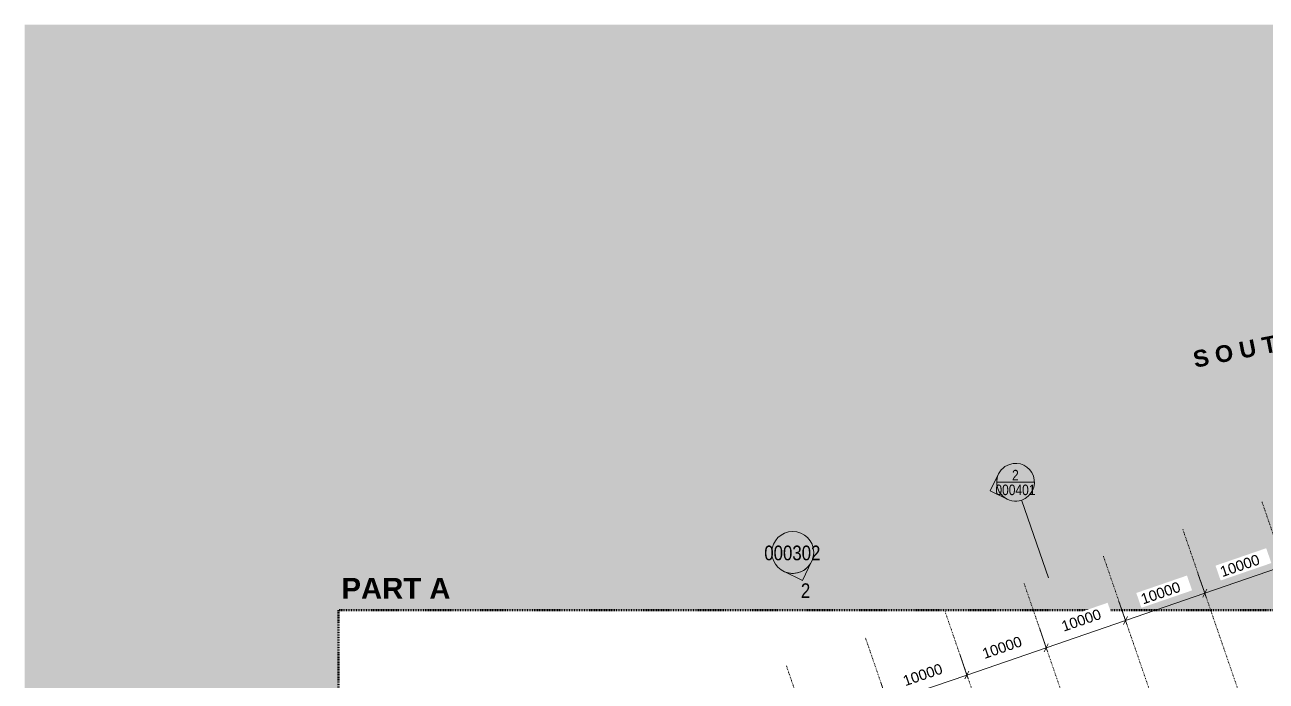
# Model space of a CAD drawing. Header units: metres. Extents: x -2515 to -2174, y 3875 to 4127.
# Drawn here: x -2514.9 to -2366.8, y 4048.6 to 4126.9 of the extents above; entities that cross this region are included whole.
import ezdxf

# ---------------------------------------------------------------- set-up
doc = ezdxf.new("R2010")
doc.units = ezdxf.units.M
doc.linetypes.add('Dash Medium', pattern=[0.0075, 0.0045, -0.003])
doc.linetypes.add('Grid Line', pattern=[0.021, 0.012, -0.003, 0.003, -0.003])
for name, color, linetype, lineweight in [('A-ANNO-DIMS', 211, 'Continuous', 5), ('A-ANNO-DIMS-500', 211, 'Continuous', 5), ('A-DETL', 90, 'Continuous', 5), ('A-DETL-GENF', 92, 'Continuous', 5), ('G-ANNO-SYMB', 111, 'Continuous', 5), ('G-ANNO-TEXT', 231, 'Continuous', 5), ('S-GRID', 1, 'Continuous', 5)]:
    doc.layers.add(name, color=color, linetype=linetype, lineweight=lineweight)
doc.styles.add('Arial Narrow', font='ARIALN.TTF', dxfattribs={"height": 1.75})
doc.styles.add('Arial Narrow_1', font='ARIALN.TTF', dxfattribs={"height": 1.25})
doc.styles.add('Arial_1', font='arial.ttf', dxfattribs={"height": 1.25})
doc.styles.add('Arial_B', font='arialbd.ttf', dxfattribs={"height": 2})
doc.styles.add('Arial_B_1', font='arialbd.ttf', dxfattribs={"height": 2.5})
doc.dimstyles.new('2_5-CON-Diagonal-_mm__O', dxfattribs={"dimscale": 0.3048, "dimtxt": 1.275324, "dimasz": 2.46063, "dimexe": 1.64042, "dimexo": 0.0625, "dimgap": 2.46063, "dimtad": 1, "dimdec": 0, "dimlfac": 1000, "dimzin": 0, "dimdsep": 46, "dimtxsty": 'Arial_1', "dimblk1": 'OBLIQUE', "dimblk2": 'OBLIQUE', "dimsah": 1, "dimcen": 0.09, "dimdle": 1.64042, "dimazin": 0, "dimtfac": 1, "dimtdec": 4, "dimtix": 1, "dimtmove": 0, "dimatfit": 3, "dimfxl": 8.2021, "dimfxlon": 1, "dimtvp": 1, "dimtfill": 1, "dimtolj": 1, "dimtzin": 0, "dimlwd": 15, "dimlwe": 15, "dimarcsym": 2})

# ---------------------------------------------------------------- blocks, each defined once
blk = doc.blocks.new('Elevation - Black 2-3055161-GA - TENANCY PLAN')
at = {"layer": 'G-ANNO-SYMB'}
blk.add_circle((0, 0), 0.005, dxfattribs=at)
blk = doc.blocks.new('Elevation - Black 2-3055010-GA - TENANCY PLAN')
at = {"layer": 'G-ANNO-SYMB'}
h = blk.add_hatch(color=256, dxfattribs=at)
edge = h.paths.add_edge_path()
edge.add_line((-0.00354, 0.00354), (0, 0.00707))
edge.add_line((0, 0.00707), (0.00354, 0.00354))
edge.add_arc((0, 0), 0.005, 45, 135)
for p, q in [((0, 0.00707), (-0.00354, 0.00354)), ((0, 0.00707), (-0.00354, 0.00354)), ((0.00354, 0.00354), (0, 0.00707)), ((0.00354, 0.00354), (0, 0.00707))]:
    blk.add_line(p, q, dxfattribs=at)
blk.add_arc((0, 0), 0.005, 45, 135, dxfattribs=at)
blk.add_arc((0, 0), 0.005, 45, 135, dxfattribs=at)
blk = doc.blocks.new('Section - Black 2-3055132-GA - TENANCY PLAN')
at = {"layer": 'G-ANNO-SYMB'}
h = blk.add_hatch(color=256, dxfattribs=at)
edge = h.paths.add_edge_path()
edge.add_line((-0.00788, 0.00318), (-0.0047, 0.00636))
edge.add_line((-0.0047, 0.00636), (-0.00152, 0.00318))
edge.add_arc((-0.0047, 0), 0.0045, 45, 135)
for p, q in [((-0.0047, 0.00636), (-0.00788, 0.00318)), ((-0.0047, 0.00636), (-0.00788, 0.00318)), ((-0.0047, 0.00636), (-0.00152, 0.00318)), ((-0.00152, 0.00318), (-0.0047, 0.00636))]:
    blk.add_line(p, q, dxfattribs=at)
for start, end in [(360, 180), (45, 135), (180, 360)]:
    blk.add_arc((-0.0047, 0), 0.0045, start, end, dxfattribs=at)
blk = doc.blocks.new('DIMBLOCK12-GA - TENANCY PLAN')
at = {"layer": 'A-ANNO-DIMS-500', "lineweight": 15}
for p, q in [((-2402.5, 4049.31), (-2403.32, 4051.68)), ((-2411.96, 4046.06), (-2402.5, 4049.31)), ((-2402.5, 4049.31), (-2402.74, 4048.84)), ((-2402.5, 4049.31), (-2402.27, 4049.79)), ((-2402.5, 4049.31), (-2402.34, 4048.84)), ((-2411.96, 4046.06), (-2412.77, 4048.42)), ((-2411.96, 4046.06), (-2411.73, 4046.53)), ((-2411.96, 4046.06), (-2412.19, 4045.58)), ((-2411.96, 4046.06), (-2411.8, 4045.58))]:
    blk.add_line(p, q, dxfattribs=at)
at = {"layer": 'A-ANNO-DIMS-500', "color": 0, "lineweight": 15, "insert": (-2410.28, 4049.15), "char_height": 1.25, "width": 5.7684, "attachment_point": 1, "rotation": 19.0004, "line_spacing_factor": 0.941778, "style": 'Arial_1', "bg_fill": 3, "box_fill_scale": 1.25, "bg_fill_color": 256, "bg_fill_true_color": 13158600, "bg_fill_transparency": 0}
blk.add_mtext('10000', dxfattribs=at)
blk = doc.blocks.new('_Oblique')
at = {"color": 0, "linetype": 'ByBlock', "lineweight": -2}
blk.add_line((-0.5, -0.5), (0.5, 0.5), dxfattribs=at)
blk = doc.blocks.new('DIMBLOCK13-GA - TENANCY PLAN')
at = {"layer": 'A-ANNO-DIMS-500', "lineweight": 15}
for p, q in [((-2393.05, 4052.57), (-2393.86, 4054.93)), ((-2402.5, 4049.31), (-2393.05, 4052.57)), ((-2393.05, 4052.57), (-2393.28, 4052.09)), ((-2393.05, 4052.57), (-2392.82, 4053.05)), ((-2393.05, 4052.57), (-2392.89, 4052.1)), ((-2402.5, 4049.31), (-2403.32, 4051.68)), ((-2402.5, 4049.31), (-2402.74, 4048.84)), ((-2402.5, 4049.31), (-2402.27, 4049.79)), ((-2402.5, 4049.31), (-2402.34, 4048.84))]:
    blk.add_line(p, q, dxfattribs=at)
at = {"layer": 'A-ANNO-DIMS-500', "color": 0, "lineweight": 15, "insert": (-2400.82, 4052.4), "char_height": 1.25, "width": 5.7684, "attachment_point": 1, "rotation": 19.0004, "line_spacing_factor": 0.941778, "style": 'Arial_1', "bg_fill": 3, "box_fill_scale": 1.25, "bg_fill_color": 256, "bg_fill_true_color": 13158600, "bg_fill_transparency": 0}
blk.add_mtext('10000', dxfattribs=at)
blk = doc.blocks.new('DIMBLOCK14-GA - TENANCY PLAN')
at = {"layer": 'A-ANNO-DIMS-500', "lineweight": 15}
for p, q in [((-2383.59, 4055.82), (-2384.41, 4058.19)), ((-2393.05, 4052.57), (-2383.59, 4055.82)), ((-2383.59, 4055.82), (-2383.83, 4055.35)), ((-2383.59, 4055.82), (-2383.36, 4056.3)), ((-2383.59, 4055.82), (-2383.43, 4055.35)), ((-2393.05, 4052.57), (-2393.86, 4054.93)), ((-2393.05, 4052.57), (-2393.28, 4052.09)), ((-2393.05, 4052.57), (-2392.82, 4053.05)), ((-2393.05, 4052.57), (-2392.89, 4052.1))]:
    blk.add_line(p, q, dxfattribs=at)
at = {"layer": 'A-ANNO-DIMS-500', "color": 0, "lineweight": 15, "insert": (-2391.37, 4055.66), "char_height": 1.25, "width": 5.7684, "attachment_point": 1, "rotation": 19.0004, "line_spacing_factor": 0.941778, "style": 'Arial_1', "bg_fill": 3, "box_fill_scale": 1.25, "bg_fill_color": 256, "bg_fill_true_color": 13158600, "bg_fill_transparency": 0}
blk.add_mtext('10000', dxfattribs=at)
blk = doc.blocks.new('DIMBLOCK15-GA - TENANCY PLAN')
at = {"layer": 'A-ANNO-DIMS-500', "lineweight": 15}
for p, q in [((-2374.14, 4059.08), (-2374.95, 4061.44)), ((-2374.14, 4059.08), (-2373.91, 4059.56)), ((-2383.59, 4055.82), (-2384.41, 4058.19)), ((-2383.59, 4055.82), (-2374.14, 4059.08)), ((-2374.14, 4059.08), (-2374.37, 4058.6)), ((-2374.14, 4059.08), (-2373.97, 4058.61)), ((-2383.59, 4055.82), (-2383.83, 4055.35)), ((-2383.59, 4055.82), (-2383.36, 4056.3)), ((-2383.59, 4055.82), (-2383.43, 4055.35))]:
    blk.add_line(p, q, dxfattribs=at)
at = {"layer": 'A-ANNO-DIMS-500', "color": 0, "lineweight": 15, "insert": (-2381.91, 4058.91), "char_height": 1.25, "width": 5.7684, "attachment_point": 1, "rotation": 19.0004, "line_spacing_factor": 0.941778, "style": 'Arial_1', "bg_fill": 3, "box_fill_scale": 1.25, "bg_fill_color": 256, "bg_fill_true_color": 13158600, "bg_fill_transparency": 0}
blk.add_mtext('10000', dxfattribs=at)
blk = doc.blocks.new('DIMBLOCK16-GA - TENANCY PLAN')
at = {"layer": 'A-ANNO-DIMS-500', "lineweight": 15}
for p, q in [((-2364.68, 4062.34), (-2365.5, 4064.7)), ((-2374.14, 4059.08), (-2364.21, 4062.5)), ((-2364.68, 4062.34), (-2364.45, 4062.81)), ((-2374.14, 4059.08), (-2374.95, 4061.44)), ((-2364.68, 4062.34), (-2364.91, 4061.86)), ((-2364.68, 4062.34), (-2364.52, 4061.86)), ((-2374.14, 4059.08), (-2373.91, 4059.56)), ((-2374.14, 4059.08), (-2374.37, 4058.6)), ((-2374.14, 4059.08), (-2373.97, 4058.61))]:
    blk.add_line(p, q, dxfattribs=at)
at = {"layer": 'A-ANNO-DIMS-500', "color": 0, "lineweight": 15, "insert": (-2372.46, 4062.17), "char_height": 1.25, "width": 5.7684, "attachment_point": 1, "rotation": 19.0004, "line_spacing_factor": 0.941778, "style": 'Arial_1', "bg_fill": 3, "box_fill_scale": 1.25, "bg_fill_color": 256, "bg_fill_true_color": 13158600, "bg_fill_transparency": 0}
blk.add_mtext('10000', dxfattribs=at)

msp = doc.modelspace()

# ---------------------------------------------------------------- hatches: boundary and pattern name
at = {"layer": 'A-DETL-GENF', "transparency": 33554585}
h = msp.add_hatch(color=7, dxfattribs=at)
h.paths.add_polyline_path([(-2302.0185, 3892.4128), (-2174.3113, 3892.4128), (-2174.3113, 4126.8955), (-2514.8637, 4126.8955), (-2514.8637, 3892.4128), (-2344.5875, 3892.4128)])
h.paths.add_polyline_path([(-2500.3708, 3896.9439), (-2507.4708, 3896.9439), (-2507.4708, 3904.3439), (-2500.3708, 3904.3439), (-2500.3708, 3903.4974)])
h.paths.add_polyline_path([(-2443.0284, 3945.9439), (-2477.4708, 3945.9439), (-2477.4708, 4057.0406), (-2355.409, 4057.0406), (-2355.409, 4059.8908), (-2213.309, 4059.8908), (-2213.309, 3949.0908), (-2338.4583, 3949.0908), (-2338.4583, 3945.9439), (-2441.6982, 3945.9439)])

# ---------------------------------------------------------------- linework, layer by layer
at = {"layer": 'A-DETL', "linetype": 'Dash Medium', "lineweight": 50}
for p, q in [((-2338.4583, 4057.0406), (-2477.4708, 4057.0406)), ((-2477.4708, 4057.0406), (-2477.4708, 3945.9439))]:
    msp.add_line(p, q, dxfattribs=at)
at = {"layer": 'G-ANNO-SYMB'}
for p, q in [((-2398.9596, 4072.3212), (-2394.4596, 4072.3212)), ((-2395.9445, 4070.0993), (-2392.7762, 4060.898))]:
    msp.add_line(p, q, dxfattribs=at)

# ---------------------------------------------------------------- block references
at = {"layer": 'G-ANNO-SYMB', "extrusion": (0, 0, -1), "xscale": 499.9999999999995, "yscale": 499.9999999999995, "zscale": 499.9999999999995}
for name, p, rotation in [('Section - Black 2-3055132-GA - TENANCY PLAN', (2395.9445, 4070.0993), 250.9995928797823), ('Elevation - Black 2-3055010-GA - TENANCY PLAN', (2423.2778, 4063.9368), 160.9995928797876)]:
    msp.add_blockref(name, p, dxfattribs=dict(at, rotation=rotation))
at = {"layer": 'G-ANNO-SYMB', "xscale": 499.9999999999995, "yscale": 499.9999999999995, "zscale": 499.9999999999995, "rotation": 19.00040712021238}
msp.add_blockref('Elevation - Black 2-3055161-GA - TENANCY PLAN', (-2423.2778, 4063.9368), dxfattribs=at)

# ---------------------------------------------------------------- texts
at = {"layer": 'G-ANNO-SYMB', "attachment_point": 1}
for s, insert, char_height, width, style in [('2', (-2397.1253, 4073.7902), 1.25, 0.962025, 'Arial Narrow_1'), ('000401', (-2399.1103, 4072.0318), 1.25, 5.77215, 'Arial Narrow_1'), ('000302', (-2426.6725, 4064.7597), 1.75, 8.177212, 'Arial Narrow'), ('2', (-2422.3092, 4060.2516), 1.75, 1.362869, 'Arial Narrow')]:
    msp.add_mtext(s, dxfattribs=dict(at, insert=insert, char_height=char_height, width=width, style=style))
at = {"layer": 'G-ANNO-TEXT', "color": 7, "lineweight": 13, "insert": (-2375.6937, 4087.9221), "char_height": 2, "width": 57.240488, "attachment_point": 1, "rotation": 11.211834, "style": 'Arial_B'}
msp.add_mtext('S O U T H E R N   C R O S S   W A Y', dxfattribs=at)
at = {"layer": 'G-ANNO-TEXT', "color": 7, "lineweight": 70, "insert": (-2477.0994, 4060.9051), "char_height": 2.5, "width": 15.632906, "attachment_point": 1, "style": 'Arial_B_1'}
msp.add_mtext('PART A', dxfattribs=at)

# ---------------------------------------------------------------- next in the draw order: dimensions: what is measured, and where the dimension line sits
at = {"layer": 'A-ANNO-DIMS', "lineweight": 15}
dim = msp.add_linear_dim(base=(-2402.503, 4049.3131), p1=(-2412.7721, 4048.4212), p2=(-2403.317, 4051.6769), angle=19.000407, dimstyle='2_5-CON-Diagonal-_mm__O', override={"dimpost": '<>', "dimfxl": 10}, dxfattribs=at)
dim.commit()
dim.dimension.update_dxf_attribs({"geometry": 'DIMBLOCK12-GA - TENANCY PLAN', "text_midpoint": (-2407.6826, 4048.9979)})

# ---------------------------------------------------------------- next in the draw order: dimensions: what is measured, and where the dimension line sits
dim = msp.add_linear_dim(base=(-2393.0479, 4052.5689), p1=(-2403.317, 4051.6769), p2=(-2393.8618, 4054.9327), angle=19.000407, dimstyle='2_5-CON-Diagonal-_mm__O', override={"dimpost": '<>', "dimfxl": 10}, dxfattribs=at)
dim.commit()
dim.dimension.update_dxf_attribs({"geometry": 'DIMBLOCK13-GA - TENANCY PLAN', "text_midpoint": (-2398.2274, 4052.2536)})

# ---------------------------------------------------------------- next in the draw order: linework, layer by layer
at = {"layer": 'S-GRID', "linetype": 'Grid Line'}
msp.add_line((-2395.1489, 3966.5259), (-2424.0517, 4050.4639), dxfattribs=at)

# ---------------------------------------------------------------- next in the draw order: dimensions: what is measured, and where the dimension line sits
at = {"layer": 'A-ANNO-DIMS', "lineweight": 15}
dim = msp.add_linear_dim(base=(-2383.5927, 4055.8246), p1=(-2393.8618, 4054.9327), p2=(-2384.4066, 4058.1884), angle=19.000407, dimstyle='2_5-CON-Diagonal-_mm__O', override={"dimpost": '<>', "dimfxl": 10}, dxfattribs=at)
dim.commit()
dim.dimension.update_dxf_attribs({"geometry": 'DIMBLOCK14-GA - TENANCY PLAN', "text_midpoint": (-2388.7722, 4055.5094)})

# ---------------------------------------------------------------- next in the draw order: linework, layer by layer
at = {"layer": 'S-GRID', "linetype": 'Grid Line'}
msp.add_line((-2385.2807, 3968.5821), (-2414.5966, 4053.7196), dxfattribs=at)

# ---------------------------------------------------------------- next in the draw order: dimensions: what is measured, and where the dimension line sits
at = {"layer": 'A-ANNO-DIMS', "lineweight": 15}
dim = msp.add_linear_dim(base=(-2374.1375, 4059.0804), p1=(-2384.4066, 4058.1884), p2=(-2374.9515, 4061.4442), angle=19.000407, dimstyle='2_5-CON-Diagonal-_mm__O', override={"dimpost": '<>', "dimfxl": 10}, dxfattribs=at)
dim.commit()
dim.dimension.update_dxf_attribs({"geometry": 'DIMBLOCK15-GA - TENANCY PLAN', "text_midpoint": (-2379.3171, 4058.7651)})

# ---------------------------------------------------------------- next in the draw order: linework, layer by layer
at = {"layer": 'S-GRID', "linetype": 'Grid Line'}
msp.add_line((-2374.6708, 3968.4844), (-2405.1414, 4056.9754), dxfattribs=at)

# ---------------------------------------------------------------- next in the draw order: dimensions: what is measured, and where the dimension line sits
at = {"layer": 'A-ANNO-DIMS', "lineweight": 15}
dim = msp.add_linear_dim(base=(-2364.6824, 4062.3361), p1=(-2374.9515, 4061.4442), p2=(-2365.4963, 4064.6999), angle=19.000407, dimstyle='2_5-CON-Diagonal-_mm__O', override={"dimpost": '<>', "dimfxl": 10}, dxfattribs=at)
dim.commit()
dim.dimension.update_dxf_attribs({"geometry": 'DIMBLOCK16-GA - TENANCY PLAN', "text_midpoint": (-2369.8619, 4062.0208)})

# ---------------------------------------------------------------- next in the draw order: linework, layer by layer
at = {"layer": 'S-GRID', "linetype": 'Grid Line'}
for p, q in [((-2331.9186, 3967.1854), (-2367.3208, 4069.9984)), ((-2342.6156, 3967.5361), (-2376.7759, 4066.7426)), ((-2353.1918, 3967.5361), (-2386.2311, 4063.4869)), ((-2363.768, 3967.5361), (-2395.6862, 4060.2311))]:
    msp.add_line(p, q, dxfattribs=at)

doc.saveas('drawing.dxf')
